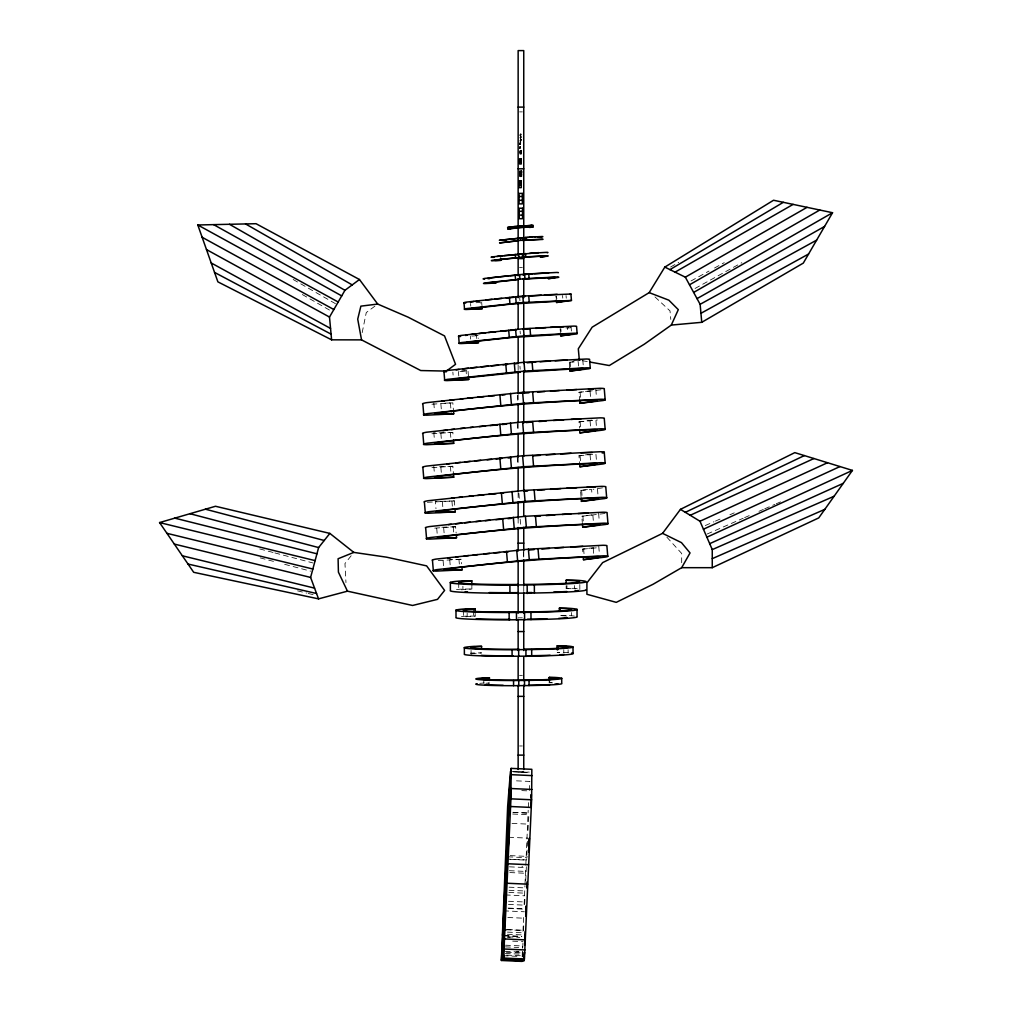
<?xml version="1.0" encoding="UTF-8"?>
<svg xmlns="http://www.w3.org/2000/svg" width="1012" height="1012" viewBox="0 0 1012 1012"><rect width="100%" height="100%" fill="white"/><g stroke="black" fill="none" stroke-linecap="round" stroke-linejoin="round"><path stroke-width="0.75" stroke-dasharray="5 3.75" d="M522.167 956.922L522.47 946.473M522.989 931.242L523.735 913.962M524.14 904.526L524.95 885.677M525.013 884.108L525.759 866.829M525.823 865.26L528.188 810.283M522.356 956.568L522.572 951.571L516.677 951.305M522.761 947.308L522.951 943.032M523.52 930.319L523.723 925.778M524.684 904.348L524.937 898.416M525.747 880.453L526.354 866.715L521.926 866.525M527.492 841.25L526.657 859.922L507.467 859.061M527.973 830.346L528.821 816.317M528.327 807.133L528.593 802.605M529.327 790.511L529.871 781.441L513.641 780.72M362.169 332.657L366.268 312.556L375.414 305.776M351.164 555.752L344.965 563.558L345.965 582.608M670.564 267.041L678.71 262.361M691.006 280.969L709.007 271.052M714.548 268.003L724.238 262.665M695.067 288.458L741.809 262.715M705.301 525.544L713.991 521.737M715.433 521.104L722.669 517.929M729.918 514.754L734.257 512.856M707.224 533.994L743.162 518.258M744.604 517.625L751.789 514.475M758.975 511.326L763.288 509.441M764.73 508.808L774.8 504.406M776.229 503.774L780.543 501.889M600.989 389.784L578.978 392.34L579.636 400.157M602.519 487.847L593.07 489.34M604.999 513.489L581.786 516.259L582.317 522.521M565.948 327.951L568.554 327.559M590.451 390.784L578.978 392.34M591.957 420.094L578.978 421.89L579.509 428.139M590.451 454.211L578.978 455.779L579.636 463.597M591.767 514.931L581.786 516.259M593.614 547.656L582.583 549.162L582.963 553.678M570.907 327.66L567.327 328.166L567.568 331.013M578.978 421.89L597.409 419.98M578.978 455.779L595.942 454.084M582.583 549.162L597.485 547.732M569.756 368.115L569.263 362.258L573.462 361.727M581.027 496.652L580.508 490.403L587.479 489.517M471.883 336.098L478.107 335.554L478.334 338.4M459.954 371.404L468.012 370.696L468.493 376.553M431.922 404.205L452.819 402.839L453.465 410.657M431.922 433.743L452.819 432.39L453.212 437.07M431.922 467.645L452.819 466.279L453.465 474.097M427.368 502.294L454.337 500.902L454.73 505.595M434.73 528.125L455.615 526.759L456.146 533.02M438.259 560.585L461.27 559.256L461.636 563.773M566.163 585.695L566.176 588.427L574.424 588.301A70.144 2.96 -0.3 0 1 580.205 588.718M549.187 680.077L549.2 682.657L554.424 682.581M476.032 302.727L480.245 302.373L480.687 307.534M569.263 362.258L578.168 361.575L578.535 365.964M580.508 490.403L591.603 489.542L592.121 495.804M471.858 586.302L471.87 589.022L466.216 589.376A55.597 2.353 -0.3 0 0 461.485 589.844M475.159 611.703L475.185 616.08L470.125 616.397A49.639 2.1 -0.3 0 0 463.66 617.244M485.899 683.264L489.479 683.037L483.799 683.037A41.846 1.771 -0.3 0 0 479.751 683.353M475.551 335.668L478.107 335.554M461.7 370.974L468.012 370.696M444.964 403.193L452.819 402.839M452.819 432.39L438.272 432.883A68.006 2.15 -4.8 0 1 434.49 432.744M452.819 466.279L439.6 466.747M454.337 500.902L439.79 501.395A68.006 2.15 -4.8 0 1 435.312 500.864L435.97 508.682M455.615 526.759L441.068 527.252M461.27 559.256L449.847 559.674M456.513 589.515A66.071 2.796 -0.3 0 1 462.914 589.022L471.87 589.022M461.472 616.523A59 2.492 -0.3 0 1 467.177 616.08L475.185 616.08M568.428 652.677A56.217 2.378 -0.3 0 0 563.798 652.335L557.182 652.436L561.521 652.664M519.548 111.877L522.344 111.877M519.548 267.484L522.344 267.484M518.144 617.813L522.344 617.813M519.548 675.358L522.344 675.358M519.548 745.971L522.344 745.971M523.748 772.282L518.144 772.282L518.144 769.474M510.137 771.258L529.327 772.118M513.362 771.637L529.592 772.358M513.4 771.865L529.63 772.599M521.787 790.6L528.074 790.878M512.945 812.307L528.681 813.015M513.097 812.472L528.833 813.18M512.704 814.027L528.934 814.749M512.021 823.401L528.251 824.122M508.694 837.253L527.872 838.113M510.187 855.621L527.897 856.418M507.809 856.81L527.125 857.733M510.048 859.403L526.291 860.124M509.415 866.829L525.645 867.562M509.302 870.687L525.544 871.421M509.833 872.572L526.063 873.293M509.049 887.182L525.291 887.916M509.036 890.282L525.279 891.003M508.872 892.445L525.101 893.179M505.342 894.937L524.532 895.797M508.543 901.262L524.785 901.983M508.429 904.437L523.191 905.095M508.037 908.08L524.267 908.801M508.669 908.46L523.432 909.13M503.685 910.838L524.342 911.761M507.822 917.492L524.064 918.213M507.531 929.547L523.761 930.281M506.139 929.737L523.849 930.534M507.442 932.115L522.192 932.773M507.366 934.253L522.116 934.911M504.065 935.505L521.775 936.29M504.039 935.86L521.749 936.657M507.961 936.859L519.763 937.39M507.252 937.213L510.212 937.34M512.692 941.147L523.014 941.615M505.481 945.208L521.711 945.929M505.431 946.878L518.713 947.472M505.266 951.369L522.976 952.165M506.405 952.267L522.635 952.988M505.304 953.481L523.014 954.278M506.607 955.113L522.85 955.834M503.166 955.707L517.929 956.365M566.176 588.427L571.59 588.706A57.178 2.416 -0.3 0 1 575.347 588.997M549.2 682.657L552.628 682.847M582.33 360.689L588.326 361.765M297.579 590.856L306.712 593.083M308.23 593.462L314.327 594.942M259.742 548.947L273.404 552.539M274.922 552.944L312.872 562.938M260.198 557.878L277.022 562.305M284.663 564.317L310.646 571.16M293.176 279.502L335.427 303.651M302.335 294.543L331.152 311.026M654.992 296.933L670.007 310.899L670.792 319.412M666.895 537.208L681.671 553.45L681.671 564.835M595.815 389.354L596.46 397.172M595.942 420.461L596.46 426.71M595.942 454.35L596.46 460.612M590.072 391.48L590.591 397.741M597.472 488.973L597.991 495.235M598.623 513.274L599.268 521.091M590.072 421.03L590.856 430.404M598.762 546.29L599.395 553.804M582.773 359.867L583.266 365.724M590.072 454.919L590.591 461.168M592.88 515.399L593.399 521.661M593.247 548.34L593.753 554.348M580.078 392.314L580.863 401.701M580.078 421.852L580.61 428.114M571.059 326.775L571.413 331.05M580.078 455.754L580.863 465.128M566.05 295.567L566.265 298.148M581.609 490.377L582.393 499.751M570.148 362.245L570.515 366.635M582.887 516.234L583.279 520.927M562.558 295.529L562.773 298.11M583.633 549.136L584.013 553.653M560.838 328.71L561.065 331.557M560.117 328.723L560.357 331.569M556.878 298.603L556.018 296.035L556.233 298.616M519.725 298.148L519.94 300.728M520.092 331.05L520.332 333.897M519.953 366.306L520.193 369.241M517.36 395.3L517.878 401.549M517.233 423.282L517.878 431.099M517.233 457.171L517.878 464.989M518.878 493.363L519.409 499.612M523.33 552.008L523.824 558.017M520.168 519.219L520.687 525.468M481.661 302.221L481.876 304.802M476.551 335.718L476.778 338.565M470.555 303.499L470.77 306.079M470.34 336.237L470.58 339.083M466.089 370.898L466.33 373.82M458.423 371.53L458.79 375.92M452.857 372.125L453.11 375.047M450.416 403.092L451.2 412.479M450.416 432.643L450.808 437.336M458.967 559.51L459.347 564.013M450.416 466.532L450.808 471.225M451.947 501.155L452.465 507.417M453.224 527.012L453.743 533.273M440.865 403.889L441.396 410.151M440.865 433.44L441.396 439.689M449.783 560.268L450.163 564.785M440.865 467.329L441.649 476.715M442.396 501.952L442.788 506.645M433.794 402.801L434.452 410.619M443.673 527.809L444.205 534.07M433.794 432.352L434.452 440.169M443.104 560.724L443.61 566.745M433.794 466.241L434.452 474.059M436.729 528.289L437.247 534.538M579.813 584.544L579.838 589.996M574.411 585.581L574.424 588.301M571.552 612.564L571.565 615.486M568.111 649.755L568.124 652.386M566.948 585.619L566.96 588.351M563.785 649.717L563.798 652.335M549.68 680.026L549.693 682.619M483.787 679.153L483.799 683.037M473.527 610.198L473.553 616.042M471.061 650.4L471.086 654.334M467.164 613.158L467.177 616.08M463.433 610.362L463.471 617.674M462.901 586.29L462.914 589.022M458.714 582.621L458.752 589.439M523.748 551.047L523.748 558.472M523.748 586.58L523.748 592.096M518.144 364.94L518.144 369.81M518.144 394.528L518.144 402.865M518.144 423.332L518.144 431.201M518.144 457.335L518.144 465.836M518.144 492.591L518.144 499.384M518.144 518.144L518.144 525.949M471.25 653.954A44.566 1.885 -0.3 0 1 477.057 653.195L481.598 652.917L474.413 652.917A52.966 2.239 -0.3 0 0 470.403 653.208M574.411 616.093A62.63 2.644 -0.3 0 0 566.745 615.435L559.383 615.549L564.215 615.802A51.043 2.163 -0.3 0 1 567.251 616.03"/><path stroke-width="1.5" d="M503.571 958.857L510.946 798.847L511.174 768.386L531.831 769.31L531.616 799.771L524.406 958.984L524.229 959.781L503.571 958.857L503.66 954.974L503.204 959.844L523.862 960.767L524.456 952.229L523.862 960.767M524.229 959.781L524.317 955.91M503.204 959.844L509.428 790.802L511.174 768.386M531.363 794.546L530.857 807.019M511.857 959.882L522.192 960.35L522.04 961.4L501.383 960.477L507.657 806.21L510.44 771.739M524.709 944.955L525.127 931.635M525.747 916.214L526.088 906.79M526.759 887.979L526.986 881.945M528.783 847.55L529.352 838.189L528.871 852.294M525.076 935.037L524.735 941.375L524.962 937.997M530.807 797.292L530.946 795.015M509.238 797.975L502.597 935.442L503.192 929.611L506.139 929.737M503.192 929.611L501.383 960.477M525.949 906.145L525.747 908.865L526.012 906.436M318.54 598.864L310.608 577.422L318.616 547.568L329.849 533.4L353.808 552.4L386.533 557.169L426.609 565.872L444.597 590.426L437.513 599.357L412.592 605.467L347.458 591.172L318.54 598.864L193.684 572.299L159.567 522.572L215.493 506.266L329.849 533.4M589.819 362.03L609.3 365.534L644.328 344.181L671.298 325.08L678.306 309.647L668.843 300.172L649.173 292.632L592.146 327.192L578.307 348.798L579.332 360.158M681.671 567.681L690.045 552.944L681.481 542.647L662.569 533.362L602.646 562.609L586.909 582.874L586.909 594.272L616.257 602.355L653.069 584.266L681.671 567.681L712.258 567.681L818.733 517.916L852.433 470.403L794.799 452.63L680.456 509.352L662.569 533.362M331.607 339.83L329.495 317.06L344.953 290.292L359.462 279.514L377.704 304.068L408.064 317.148L444.534 335.921L455.552 364.295L446.393 371.1L420.739 370.544L361.537 339.88L331.607 339.83L217.884 281.855L197.795 224.98L256.036 223.703L359.462 279.514M649.173 292.632L664.808 267.105L773.547 200.25L832.547 212.722L803.3 263.107L701.759 322.309L671.298 325.08M669.944 269.622L783.339 202.311M675.067 272.139L793.13 204.386M664.808 267.105L685.339 277.174L807.032 207.333M689.501 284.802L819.796 210.028M693.65 292.43L832.547 212.722M697.028 298.629L824.59 226.422M701.759 322.309L700.127 304.308L816.633 240.122M700.949 313.303L808.563 254.025M685.339 512.325L804.363 455.577M690.222 515.298L813.926 458.525M680.456 509.352L699.988 521.243L827.512 462.724M703.441 529.225L839.973 466.557M706.895 537.195L852.433 470.403M709.69 543.672L843.274 483.331M712.258 567.681L712.258 549.605L834.103 496.247M712.258 558.649L824.805 509.352M353.808 552.4L338.097 558.75L338.413 572.134L347.458 591.172M569.693 294.403L570.92 294.024L571.451 300.463L556.562 302.487L556.347 299.906M470.453 302.208L473.995 301.475M456.121 369.899L459.005 369.431M447.886 558.169L450.479 557.751M538.422 237.276L540.787 236.77L537.208 236.77M539.409 237.289L542.305 236.833A20.544 0.645 -4.8 0 0 541.812 236.517L534.855 236.897M511.351 226.954L509.087 227.333L509.719 227.409M511.477 228.51L507.67 229.041L518.865 227.776M497.018 256.403L502.888 255.694M491.06 277.832L498.84 276.883M476.26 301.146L479.878 300.665M470.808 334.529L476.133 333.833M462.952 368.912L468.417 368.241M441.599 401.271L444.331 400.916M442.965 430.631L447.064 430.1M447.064 463.989L449.783 463.635M448.506 524.646L451.225 524.292M455.729 557.055L458.347 556.714M525.089 227.27L533.324 226.916L529.744 227.396L529.618 225.853L531.667 225.385L511.958 226.802M529.744 227.396L532.122 226.979L530.022 226.979M556.562 302.487L566.48 300.728L511.199 304.055L470.985 308.647L482.205 308.673L481.99 306.092M560.711 335.832L569.149 334.668A45.451 1.429 -4.8 0 0 570.161 333.732L510.693 337.565L467.898 342.208A44.212 1.391 -4.8 0 0 469.239 342.979L478.689 342.663L461.168 343.574A52.523 1.657 -4.8 0 1 461.586 342.549L524.077 335.845L574.462 333.214A55.736 1.758 -4.8 0 1 575.803 334.036L560.711 335.832L560.471 332.986M569.756 368.115L569.996 371.05L580.407 369.608A56.115 1.771 -4.8 0 0 581.672 368.444L523.381 371.923M579.636 400.157L579.901 403.282L592.868 401.498A69.917 2.201 -4.8 0 0 594.436 400.056C541.863 401.89 489.277 406.293 437.108 413.098A68.006 2.15 -4.8 0 0 439.183 414.287L453.73 413.781L453.465 410.657M579.636 429.708L579.901 432.832L592.868 431.036A69.917 2.201 -4.8 0 0 594.436 429.594C541.863 431.428 489.277 435.83 437.108 442.636A68.006 2.15 -4.8 0 0 439.183 443.825L453.73 443.332L453.465 440.207M579.636 463.597L579.901 466.722L592.868 464.938A69.917 2.201 -4.8 0 0 594.436 463.483C541.863 465.318 489.277 469.72 437.108 476.525A68.006 2.15 -4.8 0 0 439.183 477.715L453.73 477.221L453.465 474.097M581.166 498.22L581.419 501.345L594.398 499.561A69.917 2.201 -4.8 0 0 595.954 498.106C543.381 499.941 490.795 504.343 438.639 511.149A68.006 2.15 -4.8 0 0 440.713 512.338L455.248 511.844L454.995 508.72M582.444 524.077L582.71 527.201L595.676 525.418A69.917 2.201 -4.8 0 0 597.244 523.963C544.658 525.81 492.085 530.212 439.916 537.018A68.006 2.15 -4.8 0 0 441.991 538.194L456.538 537.701L456.273 534.576M583.216 556.676L583.456 559.687L595.942 557.966A67.222 2.125 -4.8 0 0 597.447 556.575C546.885 558.346 496.323 562.571 446.165 569.123A65.4 2.062 -4.8 0 0 448.164 570.262L462.142 569.781L461.889 566.783M513.919 226.599L533.185 225.36L529.618 225.853M512.085 228.358L529.149 226.954M505.937 240.072L499.333 240.287L532.704 236.909M518.523 240.755L499.548 242.905L520.548 240.363L542.04 239.148A20.544 0.645 -4.8 0 1 542.533 239.452L522.167 240.451M493.982 257.326L492.085 257.326A25.262 0.797 -4.8 0 1 492.287 256.846L538.662 252.62M500.611 258.035L500.801 260.324L492.376 260.754A25.262 0.797 -4.8 0 1 492.578 260.261L522.635 257.035L546.885 255.77A26.818 0.848 -4.8 0 1 547.53 256.175L540.269 257.035L544.329 256.479A21.872 0.696 -4.8 0 0 544.81 256.023L525.532 257.099M484.546 279.059A33.421 1.05 -4.8 0 1 484.811 278.401L524.583 274.138L556.651 272.456A35.471 1.113 -4.8 0 1 558.358 272.721M516.436 279.755L489.201 282.715A28.134 0.885 -4.8 0 0 490.061 283.208L496.082 283.006L484.925 283.588A33.421 1.05 -4.8 0 1 485.191 282.93L524.962 278.667L557.017 276.984A35.471 1.113 -4.8 0 1 557.878 277.516L548.276 278.667L553.64 277.92A28.931 0.911 -4.8 0 0 554.285 277.326L522.723 279.236M377.704 304.068L360.879 306.143L357.717 319.147L361.537 339.88M465.76 303.043A40.505 1.391 -4.8 0 1 466.152 302.12L522.799 296.048L570.92 294.024M482.205 308.673L466.304 309.495A40.505 1.391 -4.8 0 1 466.696 308.571L523.343 302.499L571.451 300.463M460.574 336.452A52.523 1.657 -4.8 0 1 460.991 335.44L523.482 328.736L573.867 326.092A55.736 1.758 -4.8 0 1 576.549 326.497L577.144 333.606M446.368 371.809A64.844 2.049 -4.8 0 1 446.887 370.556L524.039 362.271L586.239 359.02A68.816 2.176 -4.8 0 1 589.553 359.513L590.287 368.292M468.493 376.553L468.746 379.475L447.102 380.601A64.844 2.049 -4.8 0 1 447.62 379.336L524.773 371.062L586.973 367.799A68.816 2.176 -4.8 0 1 588.63 368.823L569.996 371.05M423.775 414.933L422.864 403.99A80.783 2.543 -4.8 0 1 426.507 402.675L522.622 392.352L600.129 388.292A85.742 2.707 -4.8 0 1 604.265 388.912L605.176 399.866M453.73 413.781L426.76 415.186A80.783 2.543 -4.8 0 1 427.418 413.617L523.533 403.307L601.052 399.247A85.742 2.707 -4.8 0 1 603.101 400.524L579.901 403.282M423.775 444.47L422.864 433.528A80.783 2.543 -4.8 0 1 426.507 432.213L522.622 421.903L600.129 417.842A85.742 2.707 -4.8 0 1 604.265 418.462L605.176 429.404M453.73 443.332L426.76 444.723A80.783 2.543 -4.8 0 1 427.418 443.155L523.533 432.845L601.052 428.784A85.742 2.707 -4.8 0 1 603.101 430.062L579.901 432.832M423.775 478.36L422.864 467.417A80.783 2.543 -4.8 0 1 426.507 466.102L522.622 455.792L600.129 451.731A85.742 2.707 -4.8 0 1 602.191 453.009M453.73 477.221L426.76 478.613A80.783 2.543 -4.8 0 1 427.418 477.057L523.533 466.734L601.052 462.674A85.742 2.707 -4.8 0 1 603.101 463.951L579.901 466.722M425.306 512.995L424.395 502.041A80.783 2.543 -4.8 0 1 428.025 500.725L524.153 490.415L601.659 486.355A85.742 2.707 -4.8 0 1 605.783 486.974L606.694 497.917M455.248 511.844L428.278 513.248A80.783 2.543 -4.8 0 1 428.936 511.68L525.064 501.357L602.57 497.297A85.742 2.707 -4.8 0 1 604.632 498.574L581.419 501.345M426.583 538.852L425.672 527.897A80.783 2.543 -4.8 0 1 429.303 526.594L525.43 516.272L602.937 512.211A85.742 2.707 -4.8 0 1 607.073 512.831L607.984 523.786M456.538 537.701L429.569 539.105A80.783 2.543 -4.8 0 1 430.226 537.536L526.341 527.227L603.848 523.166A85.742 2.707 -4.8 0 1 605.91 524.431L582.71 527.201M433.351 570.882L432.466 560.357A77.684 2.454 -4.8 0 1 435.97 559.092L528.39 549.174L602.924 545.278A82.44 2.606 -4.8 0 1 606.884 545.873L607.769 556.398M462.142 569.781L436.21 571.122A77.684 2.454 -4.8 0 1 436.842 569.617L529.276 559.699L603.797 555.803A82.44 2.606 -4.8 0 1 605.783 557.03L583.456 559.687M512.844 226.789L507.569 227.422L510.086 227.485L510.212 229.028M478.891 333.517L485.773 332.758M471.263 367.913L476.994 367.293M449.783 400.195L454.337 399.677M451.301 429.569L454.337 429.214M455.855 462.939L460.409 462.421M451.314 498.258L454.337 497.904M458.891 497.385L461.927 497.044M455.628 523.773L461.687 523.077M464.192 556.043L468.569 555.55M504.204 255.555L525.253 253.67M500.143 276.744L508.416 275.922M486.139 299.944L492.072 299.337M488.492 332.467L495.804 331.746M481.32 366.837L488.454 366.129M460.409 398.981L463.205 398.69M467.405 398.26L473.009 397.678M460.409 428.519L464.609 428.089M470.213 427.507L473.009 427.216M464.609 461.978L470.213 461.396M468.935 496.31L473.135 495.88M464.609 522.749L470.213 522.167M473.11 555.069L477.651 554.601M494.944 299.046L501.863 298.388M491.275 365.863L498.511 365.193M477.702 397.223L483.951 396.628M479.271 426.621L485.52 426.014M474.577 460.953L480.827 460.359M477.664 495.437L483.913 494.83M475.817 521.585L480.51 521.142M485.203 520.687L489.884 520.244M483.698 554.007L489.707 553.425M566.151 582.975L566.138 580.243L574.386 580.116A70.144 2.96 -0.3 0 1 534.349 584.822L509.896 585.025A66.071 2.796 -0.3 0 1 456.083 583.658A66.071 2.796 -0.3 0 1 462.876 580.837L471.832 580.837L471.858 584.936M559.358 611.159L559.345 608.237L566.707 608.136A62.63 2.644 -0.3 0 1 530.958 612.336L509.125 612.513A59 2.492 -0.3 0 1 461.08 611.299A59 2.492 -0.3 0 1 467.139 608.781L475.147 608.781L475.159 611.703M557.169 649.805L557.157 645.871L563.76 645.782A56.217 2.378 -0.3 0 1 531.667 649.54L512.072 649.717A52.966 2.239 -0.3 0 1 468.935 648.616A52.966 2.239 -0.3 0 1 474.375 646.352L481.56 646.352L481.573 648.983M549.187 680.077L549.174 677.483L554.399 677.407A44.414 1.872 -0.3 0 1 529.036 680.38L513.552 680.519A41.846 1.771 -0.3 0 1 479.473 679.647A41.846 1.771 -0.3 0 1 483.774 677.863L489.454 677.863L489.466 680.456M509.871 275.783L519.207 274.973M506.266 297.996L513.653 297.351M500.383 331.316L507.316 330.696M503.002 364.788L507.505 364.396M488.581 396.185L494.552 395.654M490.074 425.597L497.55 424.939M487.088 459.764L491.566 459.359M496.057 458.967L502.028 458.423M488.606 494.387L496.082 493.717M500.56 493.325L503.559 493.059M495.867 519.713L501.851 519.181M494.223 552.995L499.966 552.476M504.28 552.097L508.593 551.717M519.763 257.567L495.602 260.097A21.277 0.67 -4.8 0 0 496.26 260.476L500.801 260.324M522.344 274.707L532.818 273.885M519.624 296.858L525.38 296.389M510.099 330.443L515.74 329.975M522.698 329.406L529.504 328.849M515.133 363.763L518.182 363.51L518.144 336.756M527.062 362.777L535.74 362.106M520.434 372.163L455.4 378.918A54.585 1.72 -4.8 0 0 457.07 379.867L468.746 379.475M502.028 394.996L505.064 394.743M524.558 393.137L528.96 392.782M526.025 422.561L531.895 422.08M502.028 424.534L506.595 424.154M508.113 457.93L511.149 457.677M524.621 491.313L527.543 491.073M507.872 518.663L510.921 518.41M529.466 549.997L534.172 549.605M450.365 582.393L450.403 590.565A66.071 2.796 -0.3 0 0 509.934 593.209L534.387 593.007A70.144 2.96 -0.3 0 0 585.973 589.68M455.982 610.16L456.02 617.459A59 2.492 -0.3 0 0 509.162 619.825L530.996 619.635A62.63 2.644 -0.3 0 0 577.055 616.675L577.017 609.363M464.356 647.591L464.382 654.157A52.966 2.239 -0.3 0 0 512.097 656.269L531.705 656.105A56.217 2.378 -0.3 0 0 571.54 653.044M477.082 683.682A41.846 1.771 -0.3 0 0 513.577 685.693L529.074 685.567A44.414 1.872 -0.3 0 0 561.723 683.454L561.698 678.28M527.733 237.365L501.952 239.996L504.621 240.097M529.655 296.048L541.306 295.2M535.664 328.394L545.898 327.66M540.016 361.777L550.452 361.044M537.574 392.112L544.671 391.581M538.991 421.549L546.1 421.017M533.311 455.868L540.408 455.337M537.676 490.276L544.772 489.745M534.69 516.462L540.383 516.031M546.063 515.601L554.778 514.981M541.85 549.01L549.44 548.441M528.871 237.276L535.74 236.732M529.693 253.342L546.594 252.342A26.818 0.848 -4.8 0 1 547.239 252.747M534.285 273.771L548.694 272.898M550.503 391.163L559.32 390.556M553.438 420.511L563.722 419.841M546.1 454.907L554.905 454.299M550.553 489.327L560.838 488.619M555.196 548.036L563.671 547.454M471.832 580.837L466.165 581.192A55.597 2.353 -0.3 0 0 466.937 583.62A55.597 2.353 -0.3 0 0 518.283 584.468M475.147 608.781L470.087 609.097A49.639 2.1 -0.3 0 0 471.82 611.324A49.639 2.1 -0.3 0 0 520.396 611.982A51.043 2.163 -0.3 0 0 564.962 610.666A51.043 2.163 -0.3 0 0 564.177 608.49L559.345 608.237M481.56 646.352L477.019 646.643A44.566 1.885 -0.3 0 0 477.74 648.591A44.566 1.885 -0.3 0 0 519.169 649.261M489.454 677.863L485.874 678.091A35.205 1.493 -0.3 0 0 487.088 679.672A35.205 1.493 -0.3 0 0 521.547 680.14A36.204 1.531 -0.3 0 0 553.159 679.204A36.204 1.531 -0.3 0 0 552.603 677.66L549.174 677.483M544.431 294.985L557.157 294.277M550.389 327.382L563.836 326.699M555.057 360.74L566.859 360.07M566.657 390.113L576.701 389.569M560.787 453.907L571.072 453.287M566.72 488.265L576.815 487.695M562.128 514.475L570.932 513.944M570.73 547.024L582.861 546.366M571.072 419.385L580.913 418.905M578.092 513.552L588.263 513.122M573.855 359.766L580.926 359.665M580.913 452.794L592.26 452.541M586.985 487.265L595.043 487.164M518.144 107.108L523.748 107.108M520.206 151.699L521.142 151.699M520.206 152.787L521.142 152.787M519.611 160.275L521.256 160.275M519.611 162.186L521.256 162.186M518.144 168.814L523.748 168.814M519.826 171.736L521.484 171.736M519.826 172.027L521.484 172.027M519.826 172.609L521.484 172.609M519.826 174.519L521.484 174.519M519.08 181.591L521.256 181.591M519.08 182.755L521.256 182.755M519.08 185.272L521.256 185.272M519.08 196.467L522.382 196.467M519.08 200.3L522.382 200.3M519.232 211.293L522.534 211.293M519.232 215.126L522.534 215.126M518.144 258.604L523.748 258.604M588.491 389.101L593.525 389.101M518.144 543.153L523.748 543.153M518.144 631.564L523.748 631.564M518.144 696.357L523.748 696.357M518.144 755.116L523.748 755.116M511.465 774.686L532.122 775.609M511.326 788.538L531.983 789.461M510.946 798.847L531.616 799.771M510.491 806.513L531.148 807.437M507.885 863.767L528.542 864.691M506.999 883.248L527.657 884.172M504.773 938.972L525.43 939.895M504.28 949.028L524.95 949.952M503.736 958.06L524.406 958.984M501.522 959.427L504.482 959.553M566.138 580.243L571.552 580.521A57.178 2.416 -0.3 0 1 524.089 584.417M557.157 645.871L561.496 646.099A45.831 1.935 -0.3 0 1 523.647 649.223M188.03 564.051L316.554 593.5M159.567 522.572L315.111 560.623M166.942 533.324L312.86 569.022M174.317 544.077L310.608 577.422M182.362 555.79L314.568 588.136M174.772 518.131L316.946 553.804M205.411 509.2L324.232 540.484M189.978 513.704L318.616 547.568M214.544 272.418L331.076 334.137M197.795 224.98L338.185 302.006M202.134 237.276L333.846 309.533M206.473 249.572L329.495 317.06M211.217 262.968L330.544 328.445M213.633 224.639L341.727 295.896M245.536 223.93L352.214 284.903M229.471 224.285L344.953 290.292M685.339 277.174L700.127 304.308M699.988 521.243L712.258 549.605M604.265 452.351L605.176 463.294M529.769 225.84L529.896 227.396M525.645 237.415L525.861 240.034M528.732 273.999L529.112 278.528M525.494 253.506L525.772 256.934M523.065 225.802L523.191 227.346M528.719 295.846L529.251 302.297M523.242 237.491L523.457 240.122M521.648 225.853L521.775 227.396M530.01 328.508L530.604 335.617M532.084 361.992L532.818 370.784M524.583 274.138L524.962 278.667M522.356 253.62L522.635 257.035M519.928 225.992L520.054 227.548M520.332 237.744L520.548 240.363M532.654 392.011L533.577 402.953M518.435 226.182L518.561 227.725M522.799 296.048L523.343 302.499M517.79 238.048L518.017 240.679M518.561 253.936L518.84 257.364M532.654 421.549L533.577 432.491M519.561 274.568L519.94 279.097M523.482 328.736L524.077 335.845M532.654 455.438L533.577 466.393M515.247 254.341L515.525 257.769M524.039 362.271L524.773 371.062M534.184 490.061L535.095 501.016M535.462 515.93L536.373 526.872M515.171 275.1L515.551 279.628M538.042 548.846L538.915 559.37M515.652 296.655L516.196 303.094M522.622 392.352L523.533 403.307M515.601 329.393L516.196 336.515M522.622 421.903L523.533 432.845M509.403 297.414L509.947 303.866M522.622 455.792L523.533 466.734M514.298 363.093L515.032 371.885M524.153 490.415L525.064 501.357M528.39 549.174L529.276 559.699M525.43 516.272L526.341 527.227M508.707 330.241L509.302 337.363M510.491 393.377L511.414 404.332M505.785 364.143L506.519 372.922M510.491 422.927L511.414 433.87M510.491 456.817L511.414 467.759M512.021 491.44L512.932 502.382M516.727 550.161L517.613 560.686M513.299 517.296L514.21 528.239M499.89 394.68L500.801 405.622M499.89 424.23L500.801 435.173M499.89 458.12L500.801 469.062M506.531 551.413L507.404 561.938M501.408 492.743L502.332 503.685M502.698 518.599L503.609 529.542M464.015 302.904L464.546 309.343M458.626 336.288L459.22 343.41M443.964 371.606L444.698 380.385M573.02 646.883L573.045 653.436M560.041 608.174L560.053 611.096M557.776 645.82L557.802 649.755M549.668 677.433L549.68 680.026M534.349 584.822L534.387 593.007M531.667 649.54L531.705 656.105M530.958 612.336L530.996 619.635M529.036 680.38L529.074 685.567M527.176 585.366L527.214 593.551M525.924 649.982L525.962 656.548M524.558 612.829L524.595 620.128M524.507 680.734L524.532 685.908M518.65 650.02L518.688 656.586M518.751 680.76L518.776 685.934M518.106 585.417L518.144 593.601M516.462 612.867L516.5 620.166M513.552 680.519L513.577 685.693M512.072 649.717L512.097 656.269M509.896 585.025L509.934 593.209M509.125 612.513L509.162 619.825M523.748 275.353L523.748 50.6L518.144 50.6L518.144 255.037M523.748 278.502L523.748 297.692M523.748 302.12L523.748 328.976M523.748 335.174L523.748 363.51M523.748 371.189L523.748 393.086L518.144 393.086L518.144 371.189M523.748 402.561L523.748 423.092M523.748 434.161L523.748 456.387M523.748 467.329L523.748 491.022M523.748 502.041L523.748 516.297M523.748 527.353L523.748 550.667M523.748 560.041L523.748 585.771M523.748 592.83L523.748 613.133M523.748 619.369L523.748 650.526M523.748 656.699L523.748 680.557M523.748 685.288L523.748 769.474M518.144 258.149L518.144 275.808M518.144 278.502L518.144 297.692M518.144 302.386L518.144 328.976M518.144 404.446L518.144 421.789M518.144 434.224L518.144 457.335M518.144 467.405L518.144 491.566M518.144 502.041L518.144 518.144M518.144 527.518L518.144 551.047M518.144 560.521L518.144 585.771M518.144 592.83L518.144 613.133M518.144 619.369L518.144 650.526M518.144 656.699L518.144 680.557M518.144 685.288L518.144 769.474M513.122 655.852A44.566 1.885 -0.3 0 1 481.358 655.346M564.203 654.435A45.831 1.935 -0.3 0 1 559.876 654.777M550.136 655.257A45.831 1.935 -0.3 0 1 528.087 655.751M503.166 685.314A35.205 1.493 -0.3 0 1 485.254 684.732M557.84 683.657A36.204 1.531 -0.3 0 1 554.74 684.238M549.933 684.605A36.204 1.531 -0.3 0 1 528.504 685.25M510.301 619.357A49.639 2.1 -0.3 0 1 476.247 618.851M567.201 617.775A51.043 2.163 -0.3 0 1 558.725 618.383M546.935 618.851A51.043 2.163 -0.3 0 1 527.442 619.23M578.421 590.464A57.178 2.416 -0.3 0 1 574.942 590.919M566.872 591.514A57.178 2.416 -0.3 0 1 553.792 592.071M531.958 592.539A57.178 2.416 -0.3 0 1 527.265 592.589M518.321 592.652A55.597 2.353 -0.3 0 1 489.34 592.551M467.506 591.843A55.597 2.353 -0.3 0 1 465.191 591.691M465.735 335.529A44.212 1.391 -4.8 0 1 467.291 335.098M489.681 278.68A28.134 0.885 -4.8 0 1 488.821 278.186M510.731 789.828L509.744 812.332L510.731 789.828M508.694 837.253L507.809 856.81L508.694 837.253M520.699 134.305L520.358 135.342L520.699 134.305M520.8 136.81L520.472 137.86L520.8 136.81M520.914 139.542L520.434 141.022L520.914 139.542M520.408 142.743L519.94 144.235L520.408 142.743M520.282 146.702L519.814 148.195L520.282 146.702M521.142 150.826L520.206 150.826L520.206 153.811L521.142 153.811L521.142 150.826M521.256 158.745L519.611 158.745L519.611 163.982L521.256 163.982L521.256 158.745M521.484 171.079L519.826 171.079L519.826 176.316L521.484 176.316L521.484 171.079M521.256 180.731L519.08 180.731L519.08 187.637L521.256 187.637L521.256 180.731M522.382 193.406L519.08 193.406L519.08 203.88L522.382 203.88L522.382 193.406M522.534 208.232L519.232 208.232L519.232 218.706L522.534 218.706L522.534 208.232"/></g></svg>
